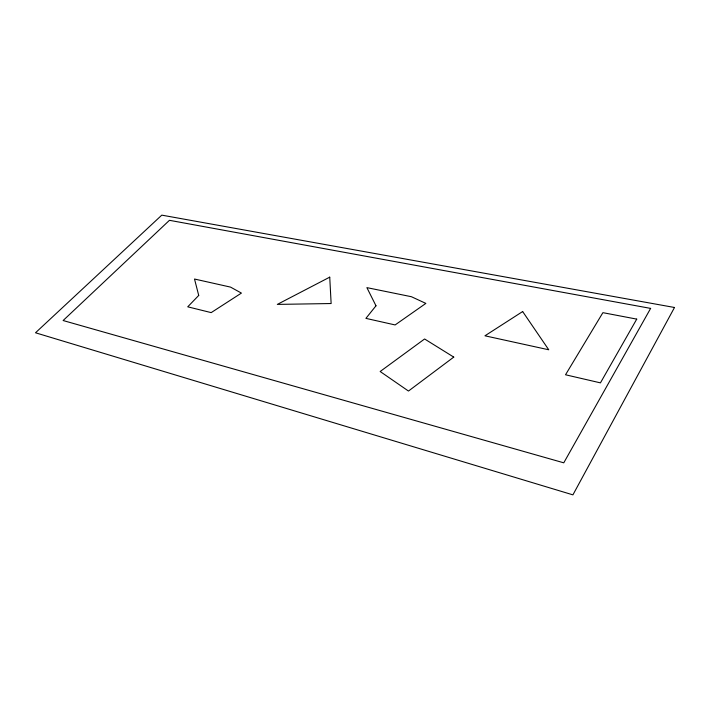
<?xml version="1.0" encoding="UTF-8"?>
<svg xmlns="http://www.w3.org/2000/svg" width="710" height="710" viewBox="0 0 710 710"><rect width="100%" height="100%" fill="white"/><g stroke="black" fill="none" stroke-linecap="round" stroke-linejoin="round"><path stroke-width="1.06" d="M674.5 307.483L572.917 494.861L35.5 332.777L161.791 215.139L674.5 307.483M650.626 308.397L563.775 462.822L63.119 320.529L169.459 220.313L650.626 308.397M636.737 319.118L600.447 382.867L565.524 374.773L602.888 312.666L636.737 319.118M375.989 305.806L365.907 318.373L395.115 324.94L425.858 303.401L411.418 296.718L366.884 287.63L375.989 305.806M198.72 295.449L187.733 306.827L211.181 312.613L241.418 293.088L230.528 287.106L194.513 279.03L198.72 295.449M453.761 357.103L408.472 391.05L380.161 371.507L424.598 338.981L453.761 357.103M522.658 311.548L484.939 335.803L548.75 349.781L522.658 311.548M329.733 277.148L277.326 304.404L331.135 303.534L329.733 277.148"/></g></svg>
